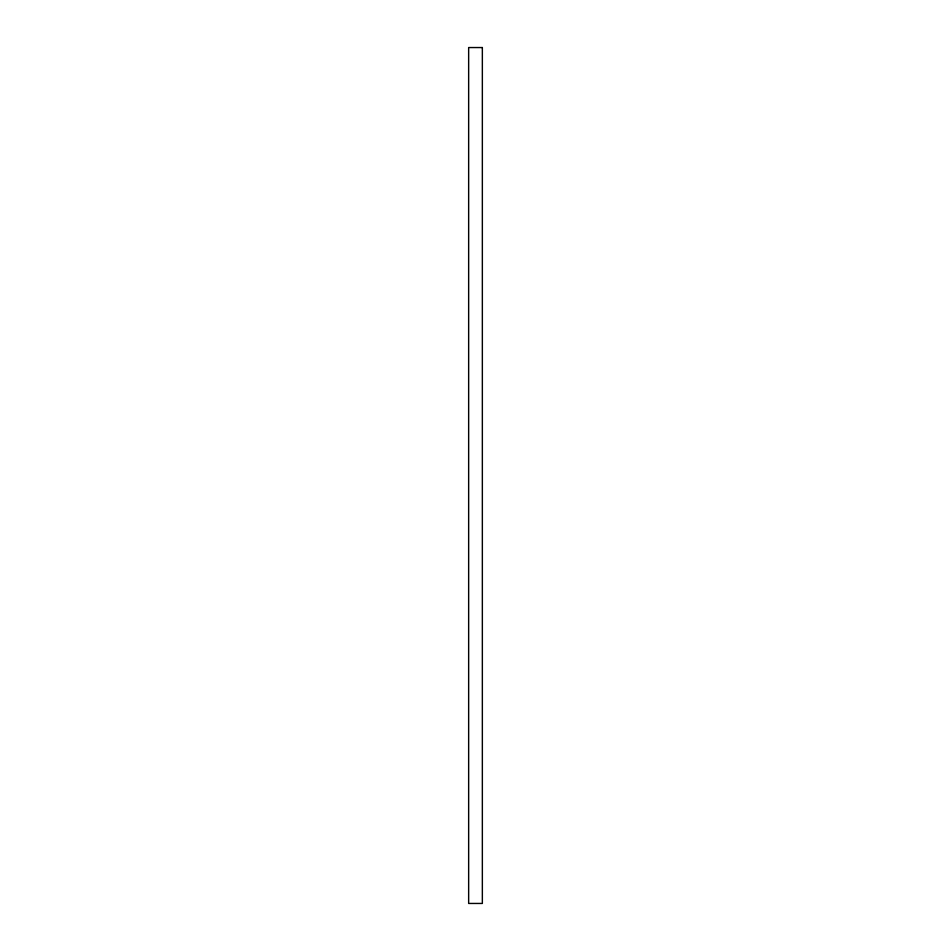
<?xml version="1.0" encoding="UTF-8"?>
<svg xmlns="http://www.w3.org/2000/svg" width="951" height="951" viewBox="0 0 951 951"><rect width="100%" height="100%" fill="white"/><g stroke="black" fill="none" stroke-linecap="round" stroke-linejoin="round"><path stroke-width="1.43" d="M482.347 47.55L468.653 47.55L468.653 903.45L482.347 903.45L482.347 47.55"/></g></svg>
